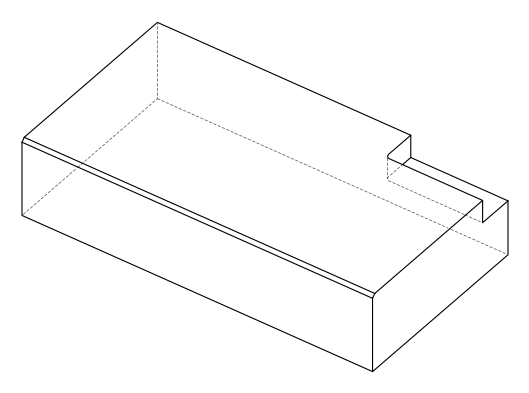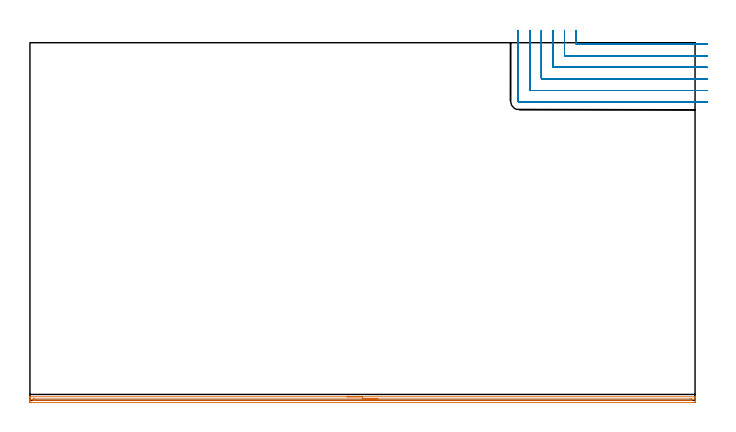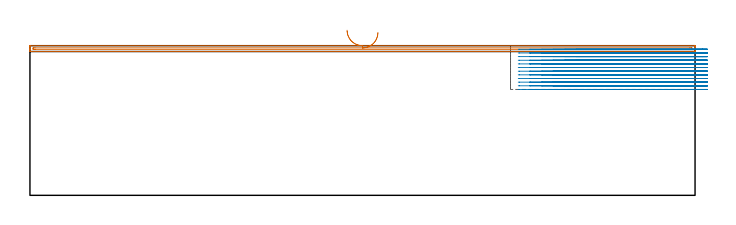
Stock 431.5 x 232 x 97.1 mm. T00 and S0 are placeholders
(PLAN: 2 operations, 1 tool changes, 28 min)
(1 AREA_MILL | FG_CHAMFER_SURFACE | UGT0205_001 | 7.06 min | 3115 mm3)
(2 MILL_CORNER_NOTCH_RECTANGULAR | CORNER_NOTCH_RECTANGULAR | NXT0201_013 | Follow Part, ap 2.5, ae 75% | 20.93 min | 147690 mm3)
(TOOL UGT0205_001 | Chamfer Mill 20 x 3 x 45 deg. | D20 FL50 Z2)
(TOOL NXT0201_013 | ENDMILL 10mm | D10 FL30 Z4)
(OP 1 AREA_MILL)
G17 G21 G94 G90
T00 M6
G54
G17 G0 G90 X205.75 Y2.3 S1061 M3
G43 Z107.1 H0
G94 G1 X205.788 Z106.228 F250.
X205.902 Z105.363
X206.091 Z104.512
X206.353 Z103.68
X206.687 Z102.874
X207.09 Z102.1
X207.558 Z101.364
X208.09 Z100.672
X208.679 Z100.029
X209.322 Z99.44
X210.014 Z98.908
X210.75 Z98.44
X211.524 Z98.037
X212.33 Z97.703
X213.162 Z97.441
X214.014 Z97.252
X214.878 Z97.138
X215.75 Z97.1
X431.337
X431.49 Y2.297 Z97.088
X431.493 Y2.258 Z97.049
X431.5 Y1.888 Z96.687
Y1.493 Z96.292
Y0.845 Z95.64
Y-0.369 Z94.428
X431.497 Y-0.934 Z93.86
X431.492 Y-1.49 Z93.305
X431.451 Y-1.493 Z93.303
X430.891 Y-1.5 Z93.3
X0.609 Y-1.499 Z93.301
X0.049 Y-1.493 Z93.303
X0.008 Y-1.49 Z93.305
X0. Y-0.934 Z93.86
Y-0.369 Z94.428
Y-0.045 Z94.751
Y0.521 Z95.317
Y0.845 Z95.64
Y1.493 Z96.292
Y1.888 Z96.688
X0.007 Y2.258 Z97.049
X0.01 Y2.297 Z97.088
X0.163 Y2.3 Z97.1
X215.75
Y0.886 Z95.686
X428.172
X429.067 Y0.883 Z95.683
X429.106 Y0.881 Z95.681
X429.49 Y0.845 Z95.645
X429.495 Y0.457 Z95.257
X429.49 Y-0.045 Z94.755
X429.142 Y-0.081 Z94.719
X429.106 Y-0.083 Z94.717
X428.254 Y-0.086 Z94.714
X3.328
X2.433 Y-0.083 Z94.717
X2.394 Y-0.081 Z94.719
X2.01 Y-0.045 Z94.755
X2.005 Y0.343 Z95.143
X2.01 Y0.845 Z95.645
X2.358 Y0.881 Z95.681
X2.394 Y0.883 Z95.683
X3.246 Y0.886 Z95.686
X215.75
X216.622 Z95.724
X217.486 Z95.838
X218.338 Z96.026
X219.17 Z96.289
X219.976 Z96.623
X220.75 Z97.025
X221.486 Z97.494
X222.178 Z98.025
X222.821 Z98.615
X223.41 Z99.258
X223.942 Z99.95
X224.41 Z100.686
X224.813 Z101.46
X225.147 Z102.266
X225.409 Z103.098
X225.598 Z103.949
X225.712 Z104.814
X225.75 Z105.686
G0 Z107.1
M5
M2
(OP 2 MILL_CORNER_NOTCH_RECTANGULAR)
G17 G21 G94 G90
T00 M6
G54
G17 G0 G90 X354.3 Y240. S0 M3
G43 Z107.1 H0
Z94.733
G94 G1 Y237. F250.
Y231.496 F500.
G3 X354.796 Y231. R0.5
G1 X436.5
X439.5 F250.
G0 Z107.1
X346.8 Y240.
Z94.733
G1 Y237.
Y223.996 F500.
G3 X347.296 Y223.5 R0.5
G1 X436.5
X439.5 F250.
G0 Z107.1
X339.3 Y240.
Z94.733
G1 Y237.
Y216.496 F500.
G3 X339.796 Y216. R0.5
G1 X436.5
X439.5 F250.
G0 Z107.1
X331.8 Y240.
Z94.733
G1 Y237.
Y208.996 F500.
G3 X332.296 Y208.5 R0.5
G1 X436.5
X439.5 F250.
G0 Z107.1
X324.3 Y240.
Z94.733
G1 Y237.
Y201.497 F500.
G3 X324.797 Y201. R0.5
G1 X436.5
X439.5 F250.
G0 Z107.1
X316.8 Y240.
Z94.733
G1 Y237.
Y194.2 F500.
G3 X317.5 Y193.5 R0.7
G1 X436.5
X439.5 F250.
G0 Z107.1
X354.3 Y240.
Z92.367
G1 Y237.
Y231.496 F500.
G3 X354.796 Y231. R0.5
G1 X436.5
X439.5 F250.
G0 Z107.1
X346.8 Y240.
Z92.367
G1 Y237.
Y223.996 F500.
G3 X347.296 Y223.5 R0.5
G1 X436.5
X439.5 F250.
G0 Z107.1
X339.3 Y240.
Z92.367
G1 Y237.
Y216.496 F500.
G3 X339.796 Y216. R0.5
G1 X436.5
X439.5 F250.
G0 Z107.1
X331.8 Y240.
Z92.367
G1 Y237.
Y208.996 F500.
G3 X332.296 Y208.5 R0.5
G1 X436.5
X439.5 F250.
G0 Z107.1
X324.3 Y240.
Z92.367
G1 Y237.
Y201.497 F500.
G3 X324.797 Y201. R0.5
G1 X436.5
X439.5 F250.
G0 Z107.1
X316.8 Y240.
Z92.367
G1 Y237.
Y194.2 F500.
G3 X317.5 Y193.5 R0.7
G1 X436.5
X439.5 F250.
G0 Z107.1
X354.3 Y240.
Z90.
G1 Y237.
Y231.496 F500.
G3 X354.796 Y231. R0.5
G1 X436.5
X439.5 F250.
G0 Z107.1
X346.8 Y240.
Z90.
G1 Y237.
Y223.996 F500.
G3 X347.296 Y223.5 R0.5
G1 X436.5
X439.5 F250.
G0 Z107.1
X339.3 Y240.
Z90.
G1 Y237.
Y216.496 F500.
G3 X339.796 Y216. R0.5
G1 X436.5
X439.5 F250.
G0 Z107.1
X331.8 Y240.
Z90.
G1 Y237.
Y208.996 F500.
G3 X332.296 Y208.5 R0.5
G1 X436.5
X439.5 F250.
G0 Z107.1
X324.3 Y240.
Z90.
G1 Y237.
Y201.497 F500.
G3 X324.797 Y201. R0.5
G1 X436.5
X439.5 F250.
G0 Z107.1
X316.8 Y240.
Z90.
G1 Y237.
Y194.2 F500.
G3 X317.5 Y193.5 R0.7
G1 X436.5
X439.5 F250.
G0 Z107.1
X354.3 Y240.
Z87.633
G1 Y237.
Y231.496 F500.
G3 X354.796 Y231. R0.5
G1 X436.5
X439.5 F250.
G0 Z107.1
X346.8 Y240.
Z87.633
G1 Y237.
Y223.996 F500.
G3 X347.296 Y223.5 R0.5
G1 X436.5
X439.5 F250.
G0 Z107.1
X339.3 Y240.
Z87.633
G1 Y237.
Y216.496 F500.
G3 X339.796 Y216. R0.5
G1 X436.5
X439.5 F250.
G0 Z107.1
X331.8 Y240.
Z87.633
G1 Y237.
Y208.996 F500.
G3 X332.296 Y208.5 R0.5
G1 X436.5
X439.5 F250.
G0 Z107.1
X324.3 Y240.
Z87.633
G1 Y237.
Y201.497 F500.
G3 X324.797 Y201. R0.5
G1 X436.5
X439.5 F250.
G0 Z107.1
X316.8 Y240.
Z87.633
G1 Y237.
Y194.2 F500.
G3 X317.5 Y193.5 R0.7
G1 X436.5
X439.5 F250.
G0 Z107.1
X354.3 Y240.
Z85.267
G1 Y237.
Y231.496 F500.
G3 X354.796 Y231. R0.5
G1 X436.5
X439.5 F250.
G0 Z107.1
X346.8 Y240.
Z85.267
G1 Y237.
Y223.996 F500.
G3 X347.296 Y223.5 R0.5
G1 X436.5
X439.5 F250.
G0 Z107.1
X339.3 Y240.
Z85.267
G1 Y237.
Y216.496 F500.
G3 X339.796 Y216. R0.5
G1 X436.5
X439.5 F250.
G0 Z107.1
X331.8 Y240.
Z85.267
G1 Y237.
Y208.996 F500.
G3 X332.296 Y208.5 R0.5
G1 X436.5
X439.5 F250.
G0 Z107.1
X324.3 Y240.
Z85.267
G1 Y237.
Y201.497 F500.
G3 X324.797 Y201. R0.5
G1 X436.5
X439.5 F250.
G0 Z107.1
X316.8 Y240.
Z85.267
G1 Y237.
Y194.2 F500.
G3 X317.5 Y193.5 R0.7
G1 X436.5
X439.5 F250.
G0 Z107.1
X354.3 Y240.
Z82.9
G1 Y237.
Y231.496 F500.
G3 X354.796 Y231. R0.5
G1 X436.5
X439.5 F250.
G0 Z107.1
X346.8 Y240.
Z82.9
G1 Y237.
Y223.996 F500.
G3 X347.296 Y223.5 R0.5
G1 X436.5
X439.5 F250.
G0 Z107.1
X339.3 Y240.
Z82.9
G1 Y237.
Y216.496 F500.
G3 X339.796 Y216. R0.5
G1 X436.5
X439.5 F250.
G0 Z107.1
X331.8 Y240.
Z82.9
G1 Y237.
Y208.996 F500.
G3 X332.296 Y208.5 R0.5
G1 X436.5
X439.5 F250.
G0 Z107.1
X324.3 Y240.
Z82.9
G1 Y237.
Y201.497 F500.
G3 X324.797 Y201. R0.5
G1 X436.5
X439.5 F250.
G0 Z107.1
X316.8 Y240.
Z82.9
G1 Y237.
Y194.2 F500.
G3 X317.5 Y193.5 R0.7
G1 X436.5
X439.5 F250.
G0 Z107.1
X354.3 Y240.
Z80.533
G1 Y237.
Y231.496 F500.
G3 X354.796 Y231. R0.5
G1 X436.5
X439.5 F250.
G0 Z107.1
X346.8 Y240.
Z80.533
G1 Y237.
Y223.996 F500.
G3 X347.296 Y223.5 R0.5
G1 X436.5
X439.5 F250.
G0 Z107.1
X339.3 Y240.
Z80.533
G1 Y237.
Y216.496 F500.
G3 X339.796 Y216. R0.5
G1 X436.5
X439.5 F250.
G0 Z107.1
X331.8 Y240.
Z80.533
G1 Y237.
Y208.996 F500.
G3 X332.296 Y208.5 R0.5
G1 X436.5
X439.5 F250.
G0 Z107.1
X324.3 Y240.
Z80.533
G1 Y237.
Y201.497 F500.
G3 X324.797 Y201. R0.5
G1 X436.5
X439.5 F250.
G0 Z107.1
X316.8 Y240.
Z80.533
G1 Y237.
Y194.2 F500.
G3 X317.5 Y193.5 R0.7
G1 X436.5
X439.5 F250.
G0 Z107.1
X354.3 Y240.
Z78.167
G1 Y237.
Y231.496 F500.
G3 X354.796 Y231. R0.5
G1 X436.5
X439.5 F250.
G0 Z107.1
X346.8 Y240.
Z78.167
G1 Y237.
Y223.996 F500.
G3 X347.296 Y223.5 R0.5
G1 X436.5
X439.5 F250.
G0 Z107.1
X339.3 Y240.
Z78.167
G1 Y237.
Y216.496 F500.
G3 X339.796 Y216. R0.5
G1 X436.5
X439.5 F250.
G0 Z107.1
X331.8 Y240.
Z78.167
G1 Y237.
Y208.996 F500.
G3 X332.296 Y208.5 R0.5
G1 X436.5
X439.5 F250.
G0 Z107.1
X324.3 Y240.
Z78.167
G1 Y237.
Y201.497 F500.
G3 X324.797 Y201. R0.5
G1 X436.5
X439.5 F250.
G0 Z107.1
X316.8 Y240.
Z78.167
G1 Y237.
Y194.2 F500.
G3 X317.5 Y193.5 R0.7
G1 X436.5
X439.5 F250.
G0 Z107.1
X354.3 Y240.
Z75.8
G1 Y237.
Y231.496 F500.
G3 X354.796 Y231. R0.5
G1 X436.5
X439.5 F250.
G0 Z107.1
X346.8 Y240.
Z75.8
G1 Y237.
Y223.996 F500.
G3 X347.296 Y223.5 R0.5
G1 X436.5
X439.5 F250.
G0 Z107.1
X339.3 Y240.
Z75.8
G1 Y237.
Y216.496 F500.
G3 X339.796 Y216. R0.5
G1 X436.5
X439.5 F250.
G0 Z107.1
X331.8 Y240.
Z75.8
G1 Y237.
Y208.996 F500.
G3 X332.296 Y208.5 R0.5
G1 X436.5
X439.5 F250.
G0 Z107.1
X324.3 Y240.
Z75.8
G1 Y237.
Y201.497 F500.
G3 X324.797 Y201. R0.5
G1 X436.5
X439.5 F250.
G0 Z107.1
X316.8 Y240.
Z75.8
G1 Y237.
Y194.2 F500.
G3 X317.5 Y193.5 R0.7
G1 X436.5
X439.5 F250.
G0 Z107.1
X354.3 Y240.
Z73.433
G1 Y237.
Y231.496 F500.
G3 X354.796 Y231. R0.5
G1 X436.5
X439.5 F250.
G0 Z107.1
X346.8 Y240.
Z73.433
G1 Y237.
Y223.996 F500.
G3 X347.296 Y223.5 R0.5
G1 X436.5
X439.5 F250.
G0 Z107.1
X339.3 Y240.
Z73.433
G1 Y237.
Y216.496 F500.
G3 X339.796 Y216. R0.5
G1 X436.5
X439.5 F250.
G0 Z107.1
X331.8 Y240.
Z73.433
G1 Y237.
Y208.996 F500.
G3 X332.296 Y208.5 R0.5
G1 X436.5
X439.5 F250.
G0 Z107.1
X324.3 Y240.
Z73.433
G1 Y237.
Y201.497 F500.
G3 X324.797 Y201. R0.5
G1 X436.5
X439.5 F250.
G0 Z107.1
X316.8 Y240.
Z73.433
G1 Y237.
Y194.2 F500.
G3 X317.5 Y193.5 R0.7
G1 X436.5
X439.5 F250.
G0 Z107.1
X354.3 Y240.
Z71.067
G1 Y237.
Y231.496 F500.
G3 X354.796 Y231. R0.5
G1 X436.5
X439.5 F250.
G0 Z107.1
X346.8 Y240.
Z71.067
G1 Y237.
Y223.996 F500.
G3 X347.296 Y223.5 R0.5
G1 X436.5
X439.5 F250.
G0 Z107.1
X339.3 Y240.
Z71.067
G1 Y237.
Y216.496 F500.
G3 X339.796 Y216. R0.5
G1 X436.5
X439.5 F250.
G0 Z107.1
X331.8 Y240.
Z71.067
G1 Y237.
Y208.996 F500.
G3 X332.296 Y208.5 R0.5
G1 X436.5
X439.5 F250.
G0 Z107.1
X324.3 Y240.
Z71.067
G1 Y237.
Y201.497 F500.
G3 X324.797 Y201. R0.5
G1 X436.5
X439.5 F250.
G0 Z107.1
X316.8 Y240.
Z71.067
G1 Y237.
Y194.2 F500.
G3 X317.5 Y193.5 R0.7
G1 X436.5
X439.5 F250.
G0 Z107.1
X354.3 Y240.
Z68.7
G1 Y237.
Y231.496 F500.
G3 X354.796 Y231. R0.5
G1 X436.5
X439.5 F250.
G0 Z107.1
X346.8 Y240.
Z68.7
G1 Y237.
Y223.996 F500.
G3 X347.296 Y223.5 R0.5
G1 X436.5
X439.5 F250.
G0 Z107.1
X339.3 Y240.
Z68.7
G1 Y237.
Y216.496 F500.
G3 X339.796 Y216. R0.5
G1 X436.5
X439.5 F250.
G0 Z107.1
X331.8 Y240.
Z68.7
G1 Y237.
Y208.996 F500.
G3 X332.296 Y208.5 R0.5
G1 X436.5
X439.5 F250.
G0 Z107.1
X324.3 Y240.
Z68.7
G1 Y237.
Y201.497 F500.
G3 X324.797 Y201. R0.5
G1 X436.5
X439.5 F250.
G0 Z107.1
X316.8 Y240.
Z68.7
G1 Y237.
Y194.2 F500.
G3 X317.5 Y193.5 R0.7
G1 X436.5
X439.5 F250.
G0 Z107.1
M5
M2
